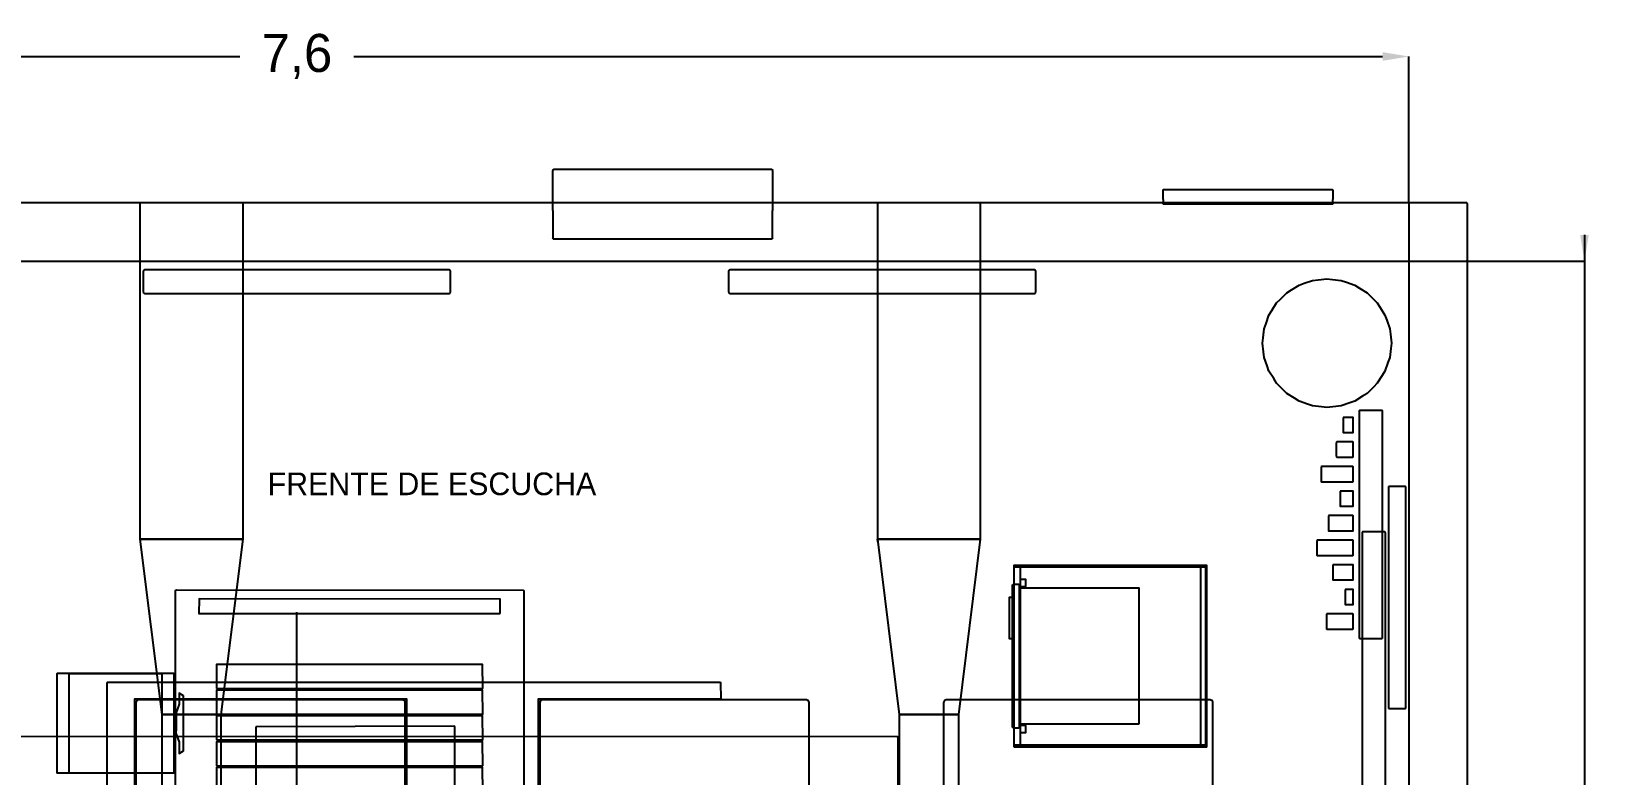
# Model space of a CAD drawing. Header units: metres. Extents: x 1213.8 to 1222.49, y -6.25 to 0.59.
# Drawn here: x 1217.09 to 1222.49, y -1.96 to 0.59 of the extents above; entities that cross this region are included whole.
import ezdxf

# ---------------------------------------------------------------- set-up
doc = ezdxf.new("R2010")
doc.units = ezdxf.units.M
for name, color, linetype in [('CORTE', 7, 'Continuous'), ('COTAS', 4, 'Continuous'), ('TEXTOS', 7, 'Continuous'), ('VISTA', 8, 'Continuous')]:
    doc.layers.add(name, color=color, linetype=linetype)
doc.dimstyles.get("Standard").update_dxf_attribs({"dimtxt": 2.5, "dimasz": 2.5, "dimexe": 1.25, "dimexo": 0.625, "dimtad": 1, "dimcen": 2.5, "dimazin": 3, "dimtfac": 1, "dimtmove": 0, "dimatfit": 3})

# ---------------------------------------------------------------- blocks, each defined once
blk = doc.blocks.new('_CLOSEDFILLED')
at = {"color": 0, "linetype": 'BYBLOCK'}
blk.add_solid([(-1, 0.164), (0, 0), (-1, -0.164)], dxfattribs=at)
blk = doc.blocks.new('*D1')
for p, q in [((1214.2, 0), (1214.2, 0.5)), ((1214.29, 0.5), (1217.805, 0.5)), ((1218.195, 0.5), (1221.71, 0.5)), ((1221.8, 0), (1221.8, 0.5))]:
    blk.add_line(p, q)
at = {"layer": 'Defpoints'}
for p in [(1214.2, 0.5), (1214.2, 0), (1221.8, 0)]:
    blk.add_point(p, dxfattribs=at)
at = {"layer": 'COTAS', "xscale": 0.09, "yscale": 0.09, "rotation": 180}
blk.add_blockref('_CLOSEDFILLED', (1214.2, 0.5), dxfattribs=at)
at = {"layer": 'COTAS', "xscale": 0.09, "yscale": 0.09}
blk.add_blockref('_CLOSEDFILLED', (1221.8, 0.5), dxfattribs=at)
at = {"layer": 'COTAS', "insert": (1218, 0.5), "char_height": 0.13, "attachment_point": 5}
blk.add_mtext('7,6', dxfattribs=at)
blk = doc.blocks.new('*D2')
for p, q in [((1222.4, -0.11), (1222.4, -2.805)), ((1222, -0.2), (1222.4, -0.2)), ((1222.4, -3.195), (1222.4, -5.89)), ((1222, -5.8), (1222.4, -5.8))]:
    blk.add_line(p, q)
at = {"layer": 'Defpoints'}
for p in [(1222, -0.2), (1222.4, -0.2), (1222, -5.8)]:
    blk.add_point(p, dxfattribs=at)
at = {"layer": 'COTAS', "xscale": 0.09, "yscale": 0.09}
for p, rotation in [((1222.4, -0.2), 270), ((1222.4, -5.8), 90)]:
    blk.add_blockref('_CLOSEDFILLED', p, dxfattribs=dict(at, rotation=rotation))
at = {"layer": 'COTAS', "insert": (1222.4, -3), "char_height": 0.13, "attachment_point": 5, "rotation": 90}
blk.add_mtext('5,6', dxfattribs=at)

msp = doc.modelspace()

# ---------------------------------------------------------------- linework, layer by layer
at = {"layer": 'CORTE'}
for p, q in [((1218.8753, 0.1116), (1218.875, 0.1105)), ((1218.875, -0.0262), (1218.875, 0.1105)), ((1218.8753, 0.1116), (1218.8758, 0.1131)), ((1218.876, 0.1133), (1218.8758, 0.1131)), ((1218.876, 0.1133), (1218.8763, 0.1137)), ((1218.8763, 0.1137), (1218.8767, 0.114)), ((1218.8767, 0.114), (1218.8769, 0.1142)), ((1218.8769, 0.1142), (1218.8784, 0.1147)), ((1218.8784, 0.1147), (1218.8795, 0.115)), ((1218.8795, 0.115), (1219.318, 0.115)), ((1219.318, 0.115), (1219.6205, 0.115)), ((1219.6205, 0.115), (1219.622, 0.1145)), ((1219.622, 0.1145), (1219.6231, 0.1142)), ((1219.6231, 0.1142), (1219.6234, 0.1139)), ((1219.6234, 0.1139), (1219.6237, 0.1137)), ((1219.6237, 0.1137), (1219.624, 0.1133)), ((1219.6242, 0.1131), (1219.624, 0.1133)), ((1219.6242, 0.1131), (1219.6247, 0.1116)), ((1219.625, 0.1105), (1219.6247, 0.1116)), ((1219.625, 0.1105), (1219.625, -0.0262)), ((1218.875, -0.0262), (1218.875, -0.0262)), ((1218.875, -0.0262), (1218.875, -0.1205)), ((1219.625, -0.1205), (1219.625, -0.0262)), ((1218.8755, -0.122), (1218.875, -0.1205)), ((1218.8755, -0.122), (1218.8758, -0.1231)), ((1218.8761, -0.1234), (1218.8758, -0.1231)), ((1218.8761, -0.1234), (1218.8763, -0.1237)), ((1218.8767, -0.124), (1218.8763, -0.1237)), ((1218.8769, -0.1242), (1218.8767, -0.124)), ((1218.8784, -0.1247), (1218.8769, -0.1242)), ((1218.8795, -0.125), (1218.8784, -0.1247)), ((1219.318, -0.125), (1218.8795, -0.125)), ((1219.6205, -0.125), (1219.318, -0.125)), ((1219.622, -0.1245), (1219.6205, -0.125)), ((1219.6231, -0.1242), (1219.622, -0.1245)), ((1219.6234, -0.1239), (1219.6231, -0.1242)), ((1219.6237, -0.1237), (1219.6234, -0.1239)), ((1219.6237, -0.1237), (1219.6239, -0.1234)), ((1219.6242, -0.1231), (1219.6239, -0.1234)), ((1219.6242, -0.1231), (1219.6245, -0.122)), ((1219.625, -0.1205), (1219.6245, -0.122))]:
    msp.add_line(p, q, dxfattribs=at)
for points in [[(1214.0045, -0.2), (1218.7513, -0.2), (1221.9955, -0.2), (1221.997, -0.1995), (1221.9981, -0.1992), (1221.9984, -0.1989), (1221.9987, -0.1987), (1221.9989, -0.1984), (1221.9992, -0.1981), (1221.9995, -0.197), (1222, -0.1955), (1222, -0.118), (1222, -0.0045), (1221.9997, -0.0034), (1221.9992, -0.0019), (1221.999, -0.0017), (1221.9987, -0.0013), (1221.9984, -0.0011), (1221.9981, -0.0008), (1221.997, -0.0005), (1221.9955, 0), (1218.7513, 0), (1214.0045, 0)], [(1222, -3.5632), (1222, -0.0045), (1221.9997, -0.0034), (1221.9992, -0.0019), (1221.999, -0.0017), (1221.9987, -0.0013), (1221.9984, -0.0011), (1221.9981, -0.0008), (1221.997, -0.0005), (1221.9955, 0), (1221.918, 0), (1221.8045, 0), (1221.8034, -0.0003), (1221.8019, -0.0008), (1221.8017, -0.001), (1221.8013, -0.0013), (1221.801, -0.0017), (1221.801, -0.0017), (1221.8008, -0.0019), (1221.8003, -0.0034), (1221.8, -0.0045), (1221.8, -3.5632)]]:
    msp.add_lwpolyline(points, dxfattribs=at)
at = {"layer": 'VISTA'}
for p, q in [((1220.9601, 0.0436), (1220.96, 0.0433)), ((1220.96, 0.0106), (1220.96, 0.0433)), ((1220.96, 0.0106), (1220.96, -0.0033)), ((1220.9601, 0.0436), (1220.9603, 0.0443)), ((1220.9604, 0.0443), (1220.9603, 0.0443)), ((1220.9604, 0.0443), (1220.9605, 0.0445)), ((1220.9605, 0.0445), (1220.9607, 0.0446)), ((1220.9607, 0.0447), (1220.9614, 0.0449)), ((1220.9607, 0.0446), (1220.9607, 0.0447)), ((1220.9614, 0.0449), (1220.9617, 0.045)), ((1220.9617, 0.045), (1221.3663, 0.045)), ((1221.3663, 0.045), (1221.5383, 0.045)), ((1221.5383, 0.045), (1221.539, 0.0448)), ((1221.539, 0.0448), (1221.5393, 0.0447)), ((1221.5393, 0.0447), (1221.5394, 0.0446)), ((1221.5394, 0.0446), (1221.5395, 0.0445)), ((1221.5395, 0.0445), (1221.5396, 0.0443)), ((1221.5397, 0.0443), (1221.5396, 0.0443)), ((1221.5397, 0.0443), (1221.5399, 0.0436)), ((1221.54, 0.0433), (1221.5399, 0.0436)), ((1221.54, 0.0433), (1221.54, 0.0106)), ((1221.54, 0.0106), (1221.54, 0.0106)), ((1221.54, -0.0033), (1221.54, 0.0106)), ((1220.9602, -0.004), (1220.96, -0.0033)), ((1220.9602, -0.004), (1220.9603, -0.0043)), ((1220.9604, -0.0044), (1220.9603, -0.0043)), ((1220.9604, -0.0044), (1220.9605, -0.0045)), ((1220.9607, -0.0046), (1220.9605, -0.0045)), ((1220.9607, -0.0047), (1220.9607, -0.0046)), ((1220.9614, -0.0049), (1220.9607, -0.0047)), ((1220.9617, -0.005), (1220.9614, -0.0049)), ((1221.3663, -0.005), (1220.9617, -0.005)), ((1221.5383, -0.005), (1221.3663, -0.005)), ((1221.539, -0.0048), (1221.5383, -0.005)), ((1221.5393, -0.0047), (1221.539, -0.0048)), ((1221.5394, -0.0046), (1221.5393, -0.0047)), ((1221.5395, -0.0045), (1221.5394, -0.0046)), ((1221.5395, -0.0045), (1221.5396, -0.0044)), ((1221.5397, -0.0043), (1221.5396, -0.0044)), ((1221.5397, -0.0043), (1221.5398, -0.004)), ((1221.54, -0.0033), (1221.5398, -0.004)), ((1221.4421, -0.2756), (1221.471, -0.2655)), ((1221.471, -0.2655), (1221.4896, -0.2634)), ((1221.4896, -0.2634), (1221.52, -0.26)), ((1221.52, -0.26), (1221.5385, -0.2621)), ((1221.5385, -0.2621), (1221.569, -0.2655)), ((1221.569, -0.2655), (1221.5865, -0.2717)), ((1221.3612, -0.3297), (1221.3828, -0.308)), ((1221.3828, -0.308), (1221.3986, -0.2981)), ((1221.3986, -0.2981), (1221.4245, -0.2818)), ((1221.4245, -0.2818), (1221.4421, -0.2756)), ((1221.5865, -0.2717), (1221.6155, -0.2818)), ((1221.6155, -0.2818), (1221.6312, -0.2917)), ((1221.6312, -0.2917), (1221.6572, -0.308)), ((1221.6572, -0.308), (1221.6703, -0.3212)), ((1221.6703, -0.3212), (1221.692, -0.3428)), ((1221.3218, -0.3845), (1221.3317, -0.3688)), ((1221.3317, -0.3688), (1221.348, -0.3428)), ((1221.348, -0.3428), (1221.3612, -0.3297)), ((1221.692, -0.3428), (1221.7019, -0.3586)), ((1221.7019, -0.3586), (1221.7182, -0.3845)), ((1221.3021, -0.4615), (1221.3055, -0.431)), ((1221.3055, -0.431), (1221.3117, -0.4135)), ((1221.3117, -0.4135), (1221.3218, -0.3845)), ((1221.7182, -0.3845), (1221.7244, -0.4021)), ((1221.7244, -0.4021), (1221.7345, -0.431)), ((1221.7345, -0.431), (1221.7366, -0.4496)), ((1221.3, -0.48), (1221.3021, -0.4615)), ((1221.3034, -0.5104), (1221.3, -0.48)), ((1221.7366, -0.4496), (1221.74, -0.48)), ((1221.74, -0.48), (1221.7379, -0.4985)), ((1221.3055, -0.529), (1221.3034, -0.5104)), ((1221.3156, -0.5579), (1221.3055, -0.529)), ((1221.7345, -0.529), (1221.7283, -0.5465)), ((1221.7379, -0.4985), (1221.7345, -0.529)), ((1221.3218, -0.5755), (1221.3156, -0.5579)), ((1221.3381, -0.6014), (1221.3218, -0.5755)), ((1221.7083, -0.5912), (1221.692, -0.6172)), ((1221.7182, -0.5755), (1221.7083, -0.5912)), ((1221.7283, -0.5465), (1221.7182, -0.5755)), ((1221.348, -0.6172), (1221.3381, -0.6014)), ((1221.3697, -0.6388), (1221.348, -0.6172)), ((1221.3828, -0.652), (1221.3697, -0.6388)), ((1221.6788, -0.6303), (1221.6572, -0.652)), ((1221.692, -0.6172), (1221.6788, -0.6303)), ((1221.4088, -0.6683), (1221.3828, -0.652)), ((1221.4245, -0.6782), (1221.4088, -0.6683)), ((1221.4535, -0.6883), (1221.4245, -0.6782)), ((1221.471, -0.6945), (1221.4535, -0.6883)), ((1221.5015, -0.6979), (1221.471, -0.6945)), ((1221.52, -0.7), (1221.5015, -0.6979)), ((1221.5504, -0.6966), (1221.52, -0.7)), ((1221.569, -0.6945), (1221.5504, -0.6966)), ((1221.5979, -0.6844), (1221.569, -0.6945)), ((1221.6155, -0.6782), (1221.5979, -0.6844)), ((1221.6414, -0.6619), (1221.6155, -0.6782)), ((1221.6572, -0.652), (1221.6414, -0.6619)), ((1218, -3.1), (1218, -1.4))]:
    msp.add_line(p, q, dxfattribs=at)
for points in [[(1217.8165, -1.15), (1217.8165, 0), (1217.4635, 0), (1217.4635, -1.15), (1217.8165, -1.15)], [(1220.3365, -1.15), (1220.3365, 0), (1219.9835, 0), (1219.9835, -1.15), (1220.3365, -1.15)], [(1217.476, -0.2317), (1217.4758, -0.2319), (1217.4752, -0.2338), (1217.475, -0.2345), (1217.475, -0.2863), (1217.475, -0.3055), (1217.4756, -0.3074), (1217.4758, -0.3081), (1217.4762, -0.3085), (1217.4763, -0.3087), (1217.4767, -0.309), (1217.4769, -0.3092), (1217.4788, -0.3098), (1217.4795, -0.31), (1218.2395, -0.31), (1218.5205, -0.31), (1218.5224, -0.3094), (1218.5231, -0.3092), (1218.5235, -0.3088), (1218.5237, -0.3087), (1218.5238, -0.3085), (1218.5242, -0.3081), (1218.5244, -0.3074), (1218.525, -0.3055), (1218.525, -0.2863), (1218.525, -0.2345), (1218.5248, -0.2338), (1218.5242, -0.2319), (1218.524, -0.2317), (1218.5237, -0.2313), (1218.5235, -0.2312), (1218.5231, -0.2308), (1218.5224, -0.2306), (1218.5205, -0.23), (1218.2395, -0.23), (1217.4795, -0.23), (1217.4788, -0.2302), (1217.4769, -0.2308), (1217.4767, -0.231), (1217.4763, -0.2313), (1217.476, -0.2317)], [(1219.476, -0.2317), (1219.4758, -0.2319), (1219.4752, -0.2338), (1219.475, -0.2345), (1219.475, -0.2863), (1219.475, -0.3055), (1219.4756, -0.3074), (1219.4758, -0.3081), (1219.4762, -0.3085), (1219.4763, -0.3087), (1219.4767, -0.309), (1219.4769, -0.3092), (1219.4788, -0.3098), (1219.4795, -0.31), (1220.2395, -0.31), (1220.5205, -0.31), (1220.5224, -0.3094), (1220.5231, -0.3092), (1220.5235, -0.3088), (1220.5237, -0.3087), (1220.5238, -0.3085), (1220.5242, -0.3081), (1220.5244, -0.3074), (1220.525, -0.3055), (1220.525, -0.2863), (1220.525, -0.2345), (1220.5248, -0.2338), (1220.5242, -0.2319), (1220.524, -0.2317), (1220.5237, -0.2313), (1220.5235, -0.2312), (1220.5231, -0.2308), (1220.5224, -0.2306), (1220.5205, -0.23), (1220.2395, -0.23), (1219.4795, -0.23), (1219.4788, -0.2302), (1219.4769, -0.2308), (1219.4767, -0.231), (1219.4763, -0.2313), (1219.476, -0.2317)], [(1221.5756, -0.7346), (1221.575, -0.736), (1221.575, -0.784), (1221.5756, -0.7854), (1221.577, -0.786), (1221.608, -0.786), (1221.6094, -0.7854), (1221.61, -0.784), (1221.61, -0.736), (1221.6094, -0.7346), (1221.608, -0.734), (1221.577, -0.734), (1221.5756, -0.7346)], [(1221.6307, -0.7114), (1221.6306, -0.7115), (1221.6301, -0.7131), (1221.63, -0.7135), (1221.63, -1.3411), (1221.63, -1.4865), (1221.6305, -1.4881), (1221.6306, -1.4885), (1221.631, -1.4889), (1221.631, -1.489), (1221.6314, -1.4893), (1221.6315, -1.4894), (1221.6331, -1.4899), (1221.6335, -1.49), (1221.6928, -1.49), (1221.7065, -1.49), (1221.7081, -1.4895), (1221.7085, -1.4894), (1221.7089, -1.489), (1221.709, -1.489), (1221.709, -1.4889), (1221.7094, -1.4885), (1221.7095, -1.4881), (1221.71, -1.4865), (1221.71, -1.3411), (1221.71, -0.7135), (1221.7099, -0.7131), (1221.7094, -0.7115), (1221.7093, -0.7114), (1221.709, -0.711), (1221.7089, -0.711), (1221.7085, -0.7106), (1221.7081, -0.7105), (1221.7065, -0.71), (1221.6928, -0.71), (1221.6335, -0.71), (1221.6331, -0.7101), (1221.6315, -0.7106), (1221.6314, -0.7107), (1221.631, -0.711), (1221.6307, -0.7114)], [(1221.5526, -0.8186), (1221.552, -0.82), (1221.552, -0.868), (1221.5526, -0.8694), (1221.554, -0.87), (1221.608, -0.87), (1221.6094, -0.8694), (1221.61, -0.868), (1221.61, -0.82), (1221.6094, -0.8186), (1221.608, -0.818), (1221.554, -0.818), (1221.5526, -0.8186)], [(1221.5006, -0.9026), (1221.5, -0.904), (1221.5, -0.952), (1221.5006, -0.9534), (1221.502, -0.954), (1221.608, -0.954), (1221.6094, -0.9534), (1221.61, -0.952), (1221.61, -0.904), (1221.6094, -0.9026), (1221.608, -0.902), (1221.502, -0.902), (1221.5006, -0.9026)], [(1221.7309, -0.9718), (1221.7308, -0.9719), (1221.7302, -0.9739), (1221.73, -0.9745), (1221.73, -1.5518), (1221.73, -1.7255), (1221.7306, -1.7275), (1221.7308, -1.7281), (1221.7312, -1.7285), (1221.7313, -1.7287), (1221.7318, -1.7291), (1221.7319, -1.7292), (1221.7339, -1.7298), (1221.7345, -1.73), (1221.7737, -1.73), (1221.7855, -1.73), (1221.7875, -1.7294), (1221.7881, -1.7292), (1221.7885, -1.7288), (1221.7887, -1.7287), (1221.7888, -1.7285), (1221.7892, -1.7281), (1221.7894, -1.7275), (1221.79, -1.7255), (1221.79, -1.5518), (1221.79, -0.9745), (1221.7898, -0.9739), (1221.7892, -0.9719), (1221.7891, -0.9718), (1221.7887, -0.9713), (1221.7885, -0.9712), (1221.7881, -0.9708), (1221.7875, -0.9706), (1221.7855, -0.97), (1221.7737, -0.97), (1221.7345, -0.97), (1221.7339, -0.9702), (1221.7319, -0.9708), (1221.7318, -0.9709), (1221.7313, -0.9713), (1221.7309, -0.9718)], [(1221.5656, -0.9866), (1221.565, -0.988), (1221.565, -1.036), (1221.5656, -1.0374), (1221.567, -1.038), (1221.608, -1.038), (1221.6094, -1.0374), (1221.61, -1.036), (1221.61, -0.988), (1221.6094, -0.9866), (1221.608, -0.986), (1221.567, -0.986), (1221.5656, -0.9866)], [(1221.5256, -1.0706), (1221.525, -1.072), (1221.525, -1.12), (1221.5256, -1.1214), (1221.527, -1.122), (1221.608, -1.122), (1221.6094, -1.1214), (1221.61, -1.12), (1221.61, -1.072), (1221.6094, -1.0706), (1221.608, -1.07), (1221.527, -1.07), (1221.5256, -1.0706)], [(1217.7415, -1.75), (1217.8165, -1.15), (1217.4635, -1.15), (1217.5385, -1.75), (1217.7415, -1.75)], [(1220.2615, -1.75), (1220.3365, -1.15), (1219.9835, -1.15), (1220.0585, -1.75), (1220.2615, -1.75)], [(1219.9853, -1.1601), (1219.9853, -1.1601), (1219.9835, -1.15), (1219.9853, -1.1601)], [(1221.4856, -1.1546), (1221.485, -1.156), (1221.485, -1.204), (1221.4856, -1.2054), (1221.487, -1.206), (1221.608, -1.206), (1221.6094, -1.2054), (1221.61, -1.204), (1221.61, -1.156), (1221.6094, -1.1546), (1221.608, -1.154), (1221.487, -1.154), (1221.4856, -1.1546)], [(1220.451, -1.245), (1221.109, -1.245), (1221.1097, -1.2447), (1221.11, -1.244), (1221.11, -1.241), (1221.1097, -1.2403), (1221.109, -1.24), (1220.451, -1.24), (1220.4503, -1.2403), (1220.45, -1.241), (1220.45, -1.244), (1220.4503, -1.2447), (1220.451, -1.245)], [(1221.5406, -1.2386), (1221.54, -1.24), (1221.54, -1.288), (1221.5406, -1.2894), (1221.542, -1.29), (1221.608, -1.29), (1221.6094, -1.2894), (1221.61, -1.288), (1221.61, -1.24), (1221.6094, -1.2386), (1221.608, -1.238), (1221.542, -1.238), (1221.5406, -1.2386)], [(1221.1097, -1.8547), (1221.1097, -1.2453), (1220.4503, -1.2453), (1220.4503, -1.8547), (1221.1097, -1.8547)], [(1220.472, -1.312), (1220.49, -1.312), (1220.4907, -1.3117), (1220.491, -1.311), (1220.491, -1.289), (1220.4907, -1.2883), (1220.49, -1.288), (1220.472, -1.288), (1220.4713, -1.2883), (1220.471, -1.289), (1220.471, -1.311), (1220.4713, -1.3117), (1220.472, -1.312)], [(1221.0888, -1.8588), (1221.0888, -1.2412), (1220.4712, -1.2412), (1220.4712, -1.8588), (1221.0888, -1.8588)], [(1221.106, -1.85), (1221.109, -1.85), (1221.1097, -1.8498), (1221.11, -1.8492), (1221.11, -1.2508), (1221.1097, -1.2502), (1221.109, -1.25), (1221.106, -1.25), (1221.1053, -1.2502), (1221.105, -1.2508), (1221.105, -1.8492), (1221.1053, -1.8498), (1221.106, -1.85)], [(1217.5881, -4.675), (1218.7719, -4.675), (1218.7757, -4.673), (1218.7765, -1.3298), (1218.7746, -1.3259), (1217.5881, -1.325), (1217.5843, -1.327), (1217.5843, -4.673), (1217.5881, -4.675)], [(1220.4475, -1.795), (1220.4665, -1.795), (1220.4695, -1.792), (1220.4695, -1.308), (1220.4665, -1.305), (1220.4475, -1.305), (1220.4445, -1.308), (1220.4445, -1.792), (1220.4475, -1.795)], [(1220.4475, -1.795), (1220.4665, -1.795), (1220.4695, -1.792), (1220.4695, -1.308), (1220.4665, -1.305), (1220.4475, -1.305), (1220.4445, -1.308), (1220.4445, -1.792), (1220.4475, -1.795)], [(1220.4475, -1.795), (1220.4665, -1.795), (1220.4695, -1.792), (1220.4695, -1.308), (1220.4665, -1.305), (1220.4475, -1.305), (1220.4445, -1.308), (1220.4445, -1.792), (1220.4475, -1.795)], [(1220.4475, -1.795), (1220.4665, -1.795), (1220.4695, -1.792), (1220.4695, -1.308), (1220.4665, -1.305), (1220.4475, -1.305), (1220.4445, -1.308), (1220.4445, -1.792), (1220.4475, -1.795)], [(1220.4475, -1.795), (1220.4665, -1.795), (1220.4695, -1.792), (1220.4695, -1.308), (1220.4665, -1.305), (1220.4475, -1.305), (1220.4445, -1.308), (1220.4445, -1.792), (1220.4475, -1.795)], [(1220.4475, -1.795), (1220.4665, -1.795), (1220.4695, -1.792), (1220.4695, -1.308), (1220.4665, -1.305), (1220.4475, -1.305), (1220.4445, -1.308), (1220.4445, -1.792), (1220.4475, -1.795)], [(1220.4475, -1.795), (1220.4665, -1.795), (1220.4695, -1.792), (1220.4695, -1.308), (1220.4665, -1.305), (1220.4475, -1.305), (1220.4445, -1.308), (1220.4445, -1.792), (1220.4475, -1.795)], [(1220.4475, -1.795), (1220.4665, -1.795), (1220.4695, -1.792), (1220.4695, -1.308), (1220.4665, -1.305), (1220.4475, -1.305), (1220.4445, -1.308), (1220.4445, -1.792), (1220.4475, -1.795)], [(1220.8787, -1.7822), (1220.8787, -1.3178), (1220.4693, -1.3178), (1220.4693, -1.7822), (1220.8787, -1.7822)], [(1220.8787, -1.7822), (1220.8787, -1.3178), (1220.4693, -1.3178), (1220.4693, -1.7822), (1220.8787, -1.7822)], [(1220.8787, -1.7822), (1220.8787, -1.3178), (1220.4693, -1.3178), (1220.4693, -1.7822), (1220.8787, -1.7822)], [(1220.8787, -1.7822), (1220.8787, -1.3178), (1220.4693, -1.3178), (1220.4693, -1.7822), (1220.8787, -1.7822)], [(1220.8787, -1.7822), (1220.8787, -1.3178), (1220.4693, -1.3178), (1220.4693, -1.7822), (1220.8787, -1.7822)], [(1220.8787, -1.7822), (1220.8787, -1.3178), (1220.4693, -1.3178), (1220.4693, -1.7822), (1220.8787, -1.7822)], [(1220.8787, -1.7822), (1220.8787, -1.3178), (1220.4693, -1.3178), (1220.4693, -1.7822), (1220.8787, -1.7822)], [(1220.8787, -1.7822), (1220.8787, -1.3178), (1220.4693, -1.3178), (1220.4693, -1.7822), (1220.8787, -1.7822)], [(1221.5826, -1.3226), (1221.582, -1.324), (1221.582, -1.372), (1221.5826, -1.3734), (1221.584, -1.374), (1221.608, -1.374), (1221.6094, -1.3734), (1221.61, -1.372), (1221.61, -1.324), (1221.6094, -1.3226), (1221.608, -1.322), (1221.584, -1.322), (1221.5826, -1.3226)], [(1218.694, -1.405), (1218.695, -1.356), (1217.666, -1.355), (1217.6653, -1.4047), (1218.694, -1.405)], [(1220.446, -1.49), (1220.446, -1.35), (1220.434, -1.35), (1220.434, -1.49), (1220.446, -1.49)], [(1220.446, -1.49), (1220.446, -1.35), (1220.434, -1.35), (1220.434, -1.49), (1220.446, -1.49)], [(1220.446, -1.49), (1220.446, -1.35), (1220.434, -1.35), (1220.434, -1.49), (1220.446, -1.49)], [(1220.446, -1.49), (1220.446, -1.35), (1220.434, -1.35), (1220.434, -1.49), (1220.446, -1.49)], [(1220.446, -1.49), (1220.446, -1.35), (1220.434, -1.35), (1220.434, -1.49), (1220.446, -1.49)], [(1220.446, -1.49), (1220.446, -1.35), (1220.434, -1.35), (1220.434, -1.49), (1220.446, -1.49)], [(1220.446, -1.49), (1220.446, -1.35), (1220.434, -1.35), (1220.434, -1.49), (1220.446, -1.49)], [(1220.446, -1.49), (1220.446, -1.35), (1220.434, -1.35), (1220.434, -1.49), (1220.446, -1.49)], [(1221.5186, -1.4066), (1221.518, -1.408), (1221.518, -1.456), (1221.5186, -1.4574), (1221.52, -1.458), (1221.608, -1.458), (1221.6094, -1.4574), (1221.61, -1.456), (1221.61, -1.408), (1221.6094, -1.4066), (1221.608, -1.406), (1221.52, -1.406), (1221.5186, -1.4066)], [(1217.1804, -1.6104), (1217.1803, -1.6105), (1217.1802, -1.6107), (1217.18, -1.6111), (1217.18, -1.7373), (1217.18, -1.9489), (1217.1801, -1.9491), (1217.1803, -1.9495), (1217.1803, -1.9496), (1217.1804, -1.9497), (1217.1805, -1.9497), (1217.1806, -1.9498), (1217.181, -1.9499), (1217.1815, -1.95), (1217.3298, -1.95), (1217.5785, -1.95), (1217.5788, -1.9499), (1217.5794, -1.9498), (1217.5794, -1.9497), (1217.5796, -1.9497), (1217.5797, -1.9496), (1217.5797, -1.9495), (1217.5799, -1.9491), (1217.58, -1.9489), (1217.58, -1.7373), (1217.58, -1.6111), (1217.5798, -1.6107), (1217.5797, -1.6105), (1217.5796, -1.6104), (1217.5796, -1.6103), (1217.5794, -1.6103), (1217.5794, -1.6102), (1217.5788, -1.6101), (1217.5785, -1.61), (1217.3298, -1.61), (1217.1815, -1.61), (1217.181, -1.6101), (1217.1806, -1.6102), (1217.1805, -1.6103), (1217.1804, -1.6103), (1217.1804, -1.6104)], [(1217.2217, -1.6107), (1217.22, -1.6117), (1217.2203, -1.9493), (1217.2207, -1.9483), (1217.2217, -1.95), (1217.5393, -1.9497), (1217.5383, -1.9493), (1217.54, -1.9483), (1217.5397, -1.6107), (1217.2217, -1.6107)], [(1217.7256, -1.661), (1218.635, -1.6604), (1218.6344, -1.579), (1217.7256, -1.5792), (1217.7256, -1.661)], [(1217.446, -2.66), (1217.446, -1.696), (1218.374, -1.696), (1218.374, -2.66), (1218.826, -2.66), (1218.826, -1.696), (1219.45, -1.696), (1219.4492, -1.6419), (1219.4455, -1.64), (1217.3519, -1.6408), (1217.35, -1.6445), (1217.3513, -2.6587), (1217.446, -2.66)], [(1217.7256, -1.749), (1218.635, -1.7484), (1218.6344, -1.667), (1217.7256, -1.6672), (1217.7256, -1.749)], [(1217.45, -4.291), (1217.4517, -4.2962), (1217.459, -4.3), (1218.361, -4.3), (1218.3662, -4.2983), (1218.37, -4.291), (1218.37, -1.709), (1218.3683, -1.7038), (1218.361, -1.7), (1217.459, -1.7), (1217.4526, -1.7026), (1217.45, -1.709), (1217.45, -4.291)], [(1217.586, -1.814), (1217.598, -1.8449), (1217.598, -1.883), (1217.612, -1.8737), (1217.612, -1.6863), (1217.598, -1.677), (1217.598, -1.7151), (1217.586, -1.746), (1217.586, -1.814)], [(1218.83, -4.291), (1218.8317, -4.2962), (1218.839, -4.3), (1219.741, -4.3), (1219.7462, -4.2983), (1219.75, -4.291), (1219.75, -1.709), (1219.7483, -1.7038), (1219.741, -1.7), (1218.839, -1.7), (1218.8326, -1.7026), (1218.83, -1.709), (1218.83, -4.291)], [(1220.21, -4.291), (1220.2117, -4.2962), (1220.219, -4.3), (1221.121, -4.3), (1221.1262, -4.2983), (1221.13, -4.291), (1221.13, -1.709), (1221.1283, -1.7038), (1221.121, -1.7), (1220.219, -1.7), (1220.2126, -1.7026), (1220.21, -1.709), (1220.21, -4.291)], [(1217.579, -1.755), (1217.579, -1.7587), (1217.579, -1.7695), (1217.579, -1.78), (1217.579, -1.7905), (1217.579, -1.8013), (1217.579, -1.805), (1217.589, -1.805), (1217.589, -1.8013), (1217.589, -1.7905), (1217.589, -1.78), (1217.589, -1.7695), (1217.589, -1.7587), (1217.589, -1.755), (1217.579, -1.755)], [(1217.7256, -1.837), (1218.635, -1.8364), (1218.6344, -1.755), (1217.7256, -1.7552), (1217.7256, -1.837)], [(1216.305, -4.1705), (1216.3069, -4.1742), (1220.0505, -4.175), (1220.0542, -4.1731), (1220.055, -1.8295), (1220.0531, -1.8258), (1216.3095, -1.825), (1216.305, -1.8295), (1216.305, -4.1705)], [(1217.86, -1.7919), (1217.86, -4.2081), (1217.862, -4.21), (1218.538, -4.21), (1218.54, -4.2081), (1218.54, -3.4494), (1218.181, -3.4484), (1218.1786, -3.446), (1218.1786, -2.554), (1218.181, -2.5516), (1218.54, -2.5506), (1218.54, -1.7919), (1218.538, -1.79), (1217.86, -1.7919)], [(1220.472, -1.812), (1220.49, -1.812), (1220.4907, -1.8117), (1220.491, -1.811), (1220.491, -1.789), (1220.4907, -1.7883), (1220.49, -1.788), (1220.472, -1.788), (1220.4713, -1.7883), (1220.471, -1.789), (1220.471, -1.811), (1220.4713, -1.8117), (1220.472, -1.812)], [(1217.7256, -1.925), (1218.635, -1.9244), (1218.6344, -1.843), (1217.7256, -1.8432), (1217.7256, -1.925)], [(1220.451, -1.86), (1221.109, -1.86), (1221.1097, -1.8597), (1221.11, -1.859), (1221.11, -1.856), (1221.1097, -1.8553), (1221.109, -1.855), (1220.451, -1.855), (1220.4503, -1.8553), (1220.45, -1.856), (1220.45, -1.859), (1220.4503, -1.8597), (1220.451, -1.86)], [(1217.7256, -2.013), (1218.635, -2.0124), (1218.6344, -1.931), (1217.7256, -1.9312), (1217.7256, -2.013)]]:
    msp.add_lwpolyline(points, close=True, dxfattribs=at)
for points in [[(1221.72, -2.2705), (1221.72, -1.9296), (1221.72, -1.1295), (1221.7198, -1.1287), (1221.7192, -1.1269), (1221.719, -1.1267), (1221.7187, -1.1263), (1221.7185, -1.1262), (1221.7181, -1.1258), (1221.7173, -1.1256), (1221.7155, -1.125), (1221.6943, -1.125), (1221.6445, -1.125), (1221.6437, -1.1252), (1221.6419, -1.1258), (1221.6417, -1.126), (1221.6413, -1.1263), (1221.641, -1.1267), (1221.641, -1.1267), (1221.6408, -1.1269), (1221.6402, -1.1287), (1221.64, -1.1295), (1221.64, -1.9296), (1221.64, -2.2705)], [(1217.7415, -4.3335), (1217.7415, -1.75), (1217.5385, -1.75), (1217.5385, -4.3348)], [(1220.263, -2.7015), (1220.2615, -1.75), (1220.0585, -1.75), (1220.0585, -1.75), (1220.0585, -2.6502)]]:
    msp.add_lwpolyline(points, dxfattribs=at)

# ---------------------------------------------------------------- texts
at = {"layer": 'TEXTOS'}
msp.add_text('FRENTE DE ESCUCHA', height=0.0775, dxfattribs=at).set_placement((1217.9, -1))

# ---------------------------------------------------------------- dimensions: what is measured, and where the dimension line sits
at = {"layer": 'COTAS'}
dim = msp.add_linear_dim(base=(1214.2, 0.5), p1=(1214.2, 0), p2=(1221.8, 0), dimstyle='Standard', override={"dimtxt": 0.13, "dimasz": 0.09}, dxfattribs=at)
dim.commit()
dim.dimension.update_dxf_attribs({"geometry": '*D1', "text_midpoint": (1218, 0.5)})
dim = msp.add_linear_dim(base=(1222.4, -0.2), p1=(1222, -0.2), p2=(1222, -5.8), angle=90, dimstyle='Standard', override={"dimtxt": 0.13, "dimasz": 0.09}, dxfattribs=at)
dim.commit()
dim.dimension.update_dxf_attribs({"geometry": '*D2', "text_midpoint": (1222.4, -3)})

doc.saveas('drawing.dxf')
